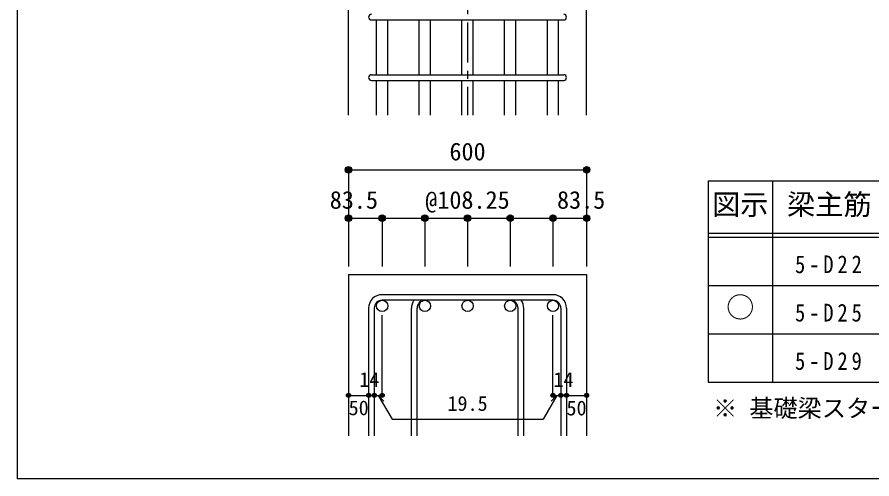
# Model space of a CAD drawing. Units: millimetres at full size, sheet at 1:20. Extents: x -3982 to 3969, y -2797 to 2801.
# Drawn here: x -3982 to -1860, y -2797 to -1651 of the extents above; entities that cross this region are included whole.
import ezdxf
from ezdxf.enums import TextEntityAlignment as Align

# ---------------------------------------------------------------- set-up
doc = ezdxf.new("R2010")
doc.units = ezdxf.units.MM
doc.header["$LTSCALE"] = 20
doc.header["$PDMODE"] = 32
doc.header["$PDSIZE"] = 10
doc.linetypes.add('CHAIN1', pattern=[8, 5, -1, 1, -1])
for name, color, linetype in [('6-1_躯体線', 2, 'Continuous'), ('6-5_梁主筋', 7, 'Continuous'), ('6-6_S.T.P.', 7, 'Continuous'), ('6-7_文字', 7, 'Continuous'), ('6-D_寸法', 4, 'Continuous'), ('6-E_枠', 7, 'Continuous'), ('F-0_枠', 6, 'Continuous')]:
    doc.layers.add(name, color=color, linetype=linetype)
doc.styles.add('ＭＳ ゴシック', font='')
doc.styles.get('ＭＳ ゴシック').set_extended_font_data('MS Gothic')

msp = doc.modelspace()

# ---------------------------------------------------------------- linework, layer by layer
at = {"layer": '6-1_躯体線'}
for p, q in [((-3159.37, -1893.84), (-3159.37, -1493.84)), ((-2568.37, -1893.84), (-2568.37, -1493.84)), ((-3159.37, -2289.67), (-3159.37, -2689.67)), ((-3159.37, -2289.67), (-2568.37, -2289.67)), ((-2568.37, -2289.67), (-2568.37, -2689.67))]:
    msp.add_line(p, q, dxfattribs=at)
at = {"layer": '6-5_梁主筋'}
for p, q in [((-3089.87, -1793.84), (-3089.87, -1657.84)), ((-3061.87, -1793.84), (-3061.87, -1657.84)), ((-2983.87, -1793.84), (-2983.87, -1657.84)), ((-2955.87, -1793.84), (-2955.87, -1657.84)), ((-2877.87, -1793.84), (-2877.87, -1657.84)), ((-2849.87, -1793.84), (-2849.87, -1657.84)), ((-2771.87, -1793.84), (-2771.87, -1657.84)), ((-2743.87, -1793.84), (-2743.87, -1657.84)), ((-2665.87, -1793.84), (-2665.87, -1657.84)), ((-2637.87, -1793.84), (-2637.87, -1657.84)), ((-3089.87, -1893.84), (-3089.87, -1807.84)), ((-3061.87, -1893.84), (-3061.87, -1807.84)), ((-2983.87, -1893.84), (-2983.87, -1807.84)), ((-2955.87, -1893.84), (-2955.87, -1807.84)), ((-2877.87, -1893.84), (-2877.87, -1807.84)), ((-2849.87, -1893.84), (-2849.87, -1807.84)), ((-2771.87, -1893.84), (-2771.87, -1807.84)), ((-2743.87, -1893.84), (-2743.87, -1807.84)), ((-2665.87, -1893.84), (-2665.87, -1807.84)), ((-2637.87, -1893.84), (-2637.87, -1807.84))]:
    msp.add_line(p, q, dxfattribs=at)
at = {"layer": '6-5_梁主筋', "color": 3}
for centre in [(-3075.87, -2367.67), (-2969.87, -2367.67), (-2863.87, -2367.67), (-2757.87, -2367.67), (-2651.87, -2367.67)]:
    msp.add_circle(centre, 14, dxfattribs=at)
at = {"layer": '6-6_S.T.P.'}
for p, q in [((-3102.37, -1657.84), (-2625.37, -1657.84)), ((-3102.37, -1793.84), (-2625.37, -1793.84)), ((-3102.37, -1807.84), (-2625.37, -1807.84)), ((-2651.87, -2339.67), (-3075.87, -2339.67)), ((-2651.87, -2353.67), (-3075.87, -2353.67)), ((-3109.37, -2373.17), (-3109.37, -2689.67)), ((-3095.37, -2373.17), (-3095.37, -2689.67)), ((-3003.37, -2689.67), (-3003.37, -2373.17)), ((-2989.37, -2689.67), (-2989.37, -2373.17)), ((-2738.37, -2689.67), (-2738.37, -2373.17)), ((-2724.37, -2689.67), (-2724.37, -2373.17)), ((-2632.37, -2373.17), (-2632.37, -2689.67)), ((-2618.37, -2373.17), (-2618.37, -2689.67))]:
    msp.add_line(p, q, dxfattribs=at)
for centre, radius, start, end in [((-3102.37, -1650.84), 7, 90, 270), ((-2625.37, -1650.84), 7, 270, 90), ((-3102.37, -1800.84), 7, 90, 270), ((-2625.37, -1800.84), 7, 270, 90), ((-3075.87, -2373.17), 33.5, 90, 180), ((-3075.87, -2373.17), 19.5, 90, 180), ((-2969.87, -2373.17), 33.5, 144.40235, 180), ((-2969.87, -2373.17), 19.5, 90, 180), ((-2757.87, -2373.17), 19.5, 0, 90), ((-2757.87, -2373.17), 33.5, 0, 35.59765), ((-2651.87, -2373.17), 33.5, 0, 90), ((-2651.87, -2373.17), 19.5, 0, 90)]:
    msp.add_arc(centre, radius, start, end, dxfattribs=at)
at = {"layer": '6-D_寸法', "linetype": 'CHAIN1'}
msp.add_line((-2863.87, -543.84), (-2863.87, -1893.84), dxfattribs=at)
at = {"layer": '6-D_寸法'}
for p, q in [((-3159.37, -2029.67), (-3159.37, -2149.67)), ((-3159.37, -2029.67), (-2568.37, -2029.67)), ((-2568.37, -2029.67), (-2568.37, -2149.67)), ((-3159.37, -2149.67), (-3075.87, -2149.67)), ((-3159.37, -2149.67), (-3159.37, -2269.67)), ((-3075.87, -2149.67), (-3075.87, -2269.67)), ((-3075.87, -2149.67), (-2969.87, -2149.67)), ((-3075.87, -2149.67), (-3075.87, -2269.67)), ((-2969.87, -2149.67), (-2969.87, -2269.67)), ((-2969.87, -2149.67), (-2863.87, -2149.67)), ((-2863.87, -2149.67), (-2863.87, -2269.67)), ((-2863.87, -2149.67), (-2757.87, -2149.67)), ((-2757.87, -2149.67), (-2757.87, -2269.67)), ((-2651.87, -2149.67), (-2651.87, -2269.67)), ((-2651.87, -2149.67), (-2568.37, -2149.67)), ((-2568.37, -2149.67), (-2568.37, -2269.67)), ((-3075.87, -2589.67), (-3075.87, -2390.34)), ((-2651.87, -2589.67), (-2651.87, -2390.34)), ((-3159.37, -2589.67), (-3109.37, -2589.67)), ((-3109.37, -2589.67), (-3075.87, -2589.67)), ((-3085.62, -2589.67), (-3071.48, -2603.81)), ((-3085.62, -2589.67), (-3051.39, -2648.95)), ((-2642.12, -2589.67), (-2676.34, -2648.95)), ((-2642.12, -2589.67), (-2656.26, -2603.81)), ((-2651.87, -2589.67), (-2568.37, -2589.67)), ((-2632.37, -2589.67), (-2618.37, -2589.67)), ((-3051.39, -2648.95), (-2676.34, -2648.95))]:
    msp.add_line(p, q, dxfattribs=at)
for points in [[(-2568.37, -2029.67), (-2568.37, -2149.67), (-2568.37, -2269.67)], [(-2757.87, -2149.67), (-2651.87, -2149.67), (-2651.87, -2269.67)]]:
    msp.add_lwpolyline(points, dxfattribs=at)
for centre, radius in [((-3159.37, -2029.67), 8), ((-3159.37, -2029.67), 7.2), ((-3159.37, -2029.67), 6.4), ((-3159.37, -2029.67), 5.6), ((-3159.37, -2029.67), 4.8), ((-3159.37, -2029.67), 4), ((-3159.37, -2029.67), 3.2), ((-3159.37, -2029.67), 2.4), ((-3159.37, -2029.67), 1.6), ((-3159.37, -2029.67), 0.8), ((-2568.37, -2029.67), 8), ((-2568.37, -2029.67), 7.2), ((-2568.37, -2029.67), 6.4), ((-2568.37, -2029.67), 5.6), ((-2568.37, -2029.67), 4.8), ((-2568.37, -2029.67), 4), ((-2568.37, -2029.67), 3.2), ((-2568.37, -2029.67), 2.4), ((-2568.37, -2029.67), 1.6), ((-2568.37, -2029.67), 0.8), ((-3159.37, -2149.67), 8), ((-3159.37, -2149.67), 7.2), ((-3075.87, -2149.67), 8), ((-3075.87, -2149.67), 7.2), ((-2969.87, -2149.67), 8), ((-2969.87, -2149.67), 7.2), ((-2863.87, -2149.67), 8), ((-2863.87, -2149.67), 7.2), ((-2757.87, -2149.67), 8), ((-2757.87, -2149.67), 7.2), ((-2651.87, -2149.67), 8), ((-2651.87, -2149.67), 7.2), ((-2568.37, -2149.67), 8), ((-2568.37, -2149.67), 7.2), ((-3159.37, -2149.67), 6.4), ((-3159.37, -2149.67), 5.6), ((-3159.37, -2149.67), 4.8), ((-3159.37, -2149.67), 4), ((-3159.37, -2149.67), 3.2), ((-3159.37, -2149.67), 2.4), ((-3159.37, -2149.67), 1.6), ((-3159.37, -2149.67), 0.8), ((-3075.87, -2149.67), 6.4), ((-3075.87, -2149.67), 5.6), ((-3075.87, -2149.67), 4.8), ((-3075.87, -2149.67), 4), ((-3075.87, -2149.67), 3.2), ((-3075.87, -2149.67), 2.4), ((-3075.87, -2149.67), 1.6), ((-3075.87, -2149.67), 0.8), ((-2969.87, -2149.67), 6.4), ((-2969.87, -2149.67), 5.6), ((-2969.87, -2149.67), 4.8), ((-2969.87, -2149.67), 4), ((-2969.87, -2149.67), 3.2), ((-2969.87, -2149.67), 2.4), ((-2969.87, -2149.67), 1.6), ((-2969.87, -2149.67), 0.8), ((-2863.87, -2149.67), 6.4), ((-2863.87, -2149.67), 5.6), ((-2863.87, -2149.67), 4.8), ((-2863.87, -2149.67), 4), ((-2863.87, -2149.67), 3.2), ((-2863.87, -2149.67), 2.4), ((-2863.87, -2149.67), 1.6), ((-2863.87, -2149.67), 0.8), ((-2757.87, -2149.67), 6.4), ((-2757.87, -2149.67), 5.6), ((-2757.87, -2149.67), 4.8), ((-2757.87, -2149.67), 4), ((-2757.87, -2149.67), 3.2), ((-2757.87, -2149.67), 2.4), ((-2757.87, -2149.67), 1.6), ((-2757.87, -2149.67), 0.8), ((-2651.87, -2149.67), 6.4), ((-2651.87, -2149.67), 5.6), ((-2651.87, -2149.67), 4.8), ((-2651.87, -2149.67), 4), ((-2651.87, -2149.67), 3.2), ((-2651.87, -2149.67), 2.4), ((-2651.87, -2149.67), 1.6), ((-2651.87, -2149.67), 0.8), ((-2568.37, -2149.67), 6.4), ((-2568.37, -2149.67), 5.6), ((-2568.37, -2149.67), 4.8), ((-2568.37, -2149.67), 4), ((-2568.37, -2149.67), 3.2), ((-2568.37, -2149.67), 2.4), ((-2568.37, -2149.67), 1.6), ((-2568.37, -2149.67), 0.8), ((-3159.37, -2589.67), 4), ((-3159.37, -2589.67), 3.6), ((-3159.37, -2589.67), 3.2), ((-3159.37, -2589.67), 2.8), ((-3159.37, -2589.67), 2.4), ((-3159.37, -2589.67), 2), ((-3159.37, -2589.67), 1.6), ((-3109.37, -2589.67), 4), ((-3109.37, -2589.67), 3.6), ((-3109.37, -2589.67), 3.2), ((-3109.37, -2589.67), 2.8), ((-3109.37, -2589.67), 2.4), ((-3109.37, -2589.67), 2), ((-3109.37, -2589.67), 1.6), ((-3095.37, -2589.67), 4), ((-3095.37, -2589.67), 3.6), ((-3095.37, -2589.67), 3.2), ((-3095.37, -2589.67), 2.8), ((-3095.37, -2589.67), 2.4), ((-3095.37, -2589.67), 2), ((-3095.37, -2589.67), 1.6), ((-3075.87, -2589.67), 4), ((-3075.87, -2589.67), 3.6), ((-3075.87, -2589.67), 3.2), ((-3075.87, -2589.67), 2.8), ((-3075.87, -2589.67), 2.4), ((-3075.87, -2589.67), 2), ((-3075.87, -2589.67), 1.6), ((-2651.87, -2589.67), 4), ((-2651.87, -2589.67), 3.6), ((-2651.87, -2589.67), 3.2), ((-2651.87, -2589.67), 2.8), ((-2651.87, -2589.67), 2.4), ((-2651.87, -2589.67), 2), ((-2651.87, -2589.67), 1.6), ((-2632.37, -2589.67), 4), ((-2632.37, -2589.67), 3.6), ((-2632.37, -2589.67), 3.2), ((-2632.37, -2589.67), 2.8), ((-2632.37, -2589.67), 2.4), ((-2632.37, -2589.67), 2), ((-2632.37, -2589.67), 1.6), ((-2618.37, -2589.67), 4), ((-2618.37, -2589.67), 3.6), ((-2618.37, -2589.67), 3.2), ((-2618.37, -2589.67), 2.8), ((-2618.37, -2589.67), 2.4), ((-2618.37, -2589.67), 2), ((-2618.37, -2589.67), 1.6), ((-2568.37, -2589.67), 4), ((-2568.37, -2589.67), 3.6), ((-2568.37, -2589.67), 3.2), ((-2568.37, -2589.67), 2.8), ((-2568.37, -2589.67), 2.4), ((-2568.37, -2589.67), 2), ((-2568.37, -2589.67), 1.6), ((-3159.37, -2589.67), 1.2), ((-3159.37, -2589.67), 0.8), ((-3159.37, -2589.67), 0.4), ((-3109.37, -2589.67), 1.2), ((-3109.37, -2589.67), 0.8), ((-3109.37, -2589.67), 0.4), ((-3095.37, -2589.67), 1.2), ((-3095.37, -2589.67), 0.8), ((-3095.37, -2589.67), 0.4), ((-3075.87, -2589.67), 1.2), ((-3075.87, -2589.67), 0.8), ((-3075.87, -2589.67), 0.4), ((-2651.87, -2589.67), 1.2), ((-2651.87, -2589.67), 0.8), ((-2651.87, -2589.67), 0.4), ((-2632.37, -2589.67), 1.2), ((-2632.37, -2589.67), 0.8), ((-2632.37, -2589.67), 0.4), ((-2618.37, -2589.67), 1.2), ((-2618.37, -2589.67), 0.8), ((-2618.37, -2589.67), 0.4), ((-2568.37, -2589.67), 1.2), ((-2568.37, -2589.67), 0.8), ((-2568.37, -2589.67), 0.4)]:
    msp.add_circle(centre, radius, dxfattribs=at)
at = {"layer": '6-D_寸法', "color": 7}
for p in [(-3159.37, -2029.67), (-2568.37, -2029.67), (-3159.37, -2149.67), (-3075.87, -2149.67), (-2969.87, -2149.67), (-2863.87, -2149.67), (-2757.87, -2149.67), (-2651.87, -2149.67), (-2568.37, -2149.67), (-3159.37, -2589.67), (-3109.37, -2589.67), (-3095.37, -2589.67), (-3075.87, -2589.67), (-2651.87, -2589.67), (-2632.37, -2589.67), (-2618.37, -2589.67), (-2568.37, -2589.67)]:
    msp.add_point(p, dxfattribs=at)
at = {"layer": '6-E_枠', "color": 3}
for p, q in [((-2267.02, -2056.95), (-2267.02, -2556.95)), ((-2267.02, -2056.95), (-825.33, -2056.95)), ((-2267.02, -2556.95), (-825.33, -2556.95))]:
    msp.add_line(p, q, dxfattribs=at)
at = {"layer": '6-E_枠'}
for p, q in [((-2107.02, -2056.95), (-2107.02, -2556.95)), ((-2267.02, -2186.95), (-825.33, -2186.95)), ((-2267.02, -2196.95), (-825.33, -2196.95)), ((-2267.02, -2316.95), (-825.33, -2316.95)), ((-2267.02, -2436.95), (-825.33, -2436.95))]:
    msp.add_line(p, q, dxfattribs=at)
at = {"layer": 'F-0_枠'}
for p in [(-3981.92, 2800.77), (3969.4, -2796.83)]:
    msp.add_line(p, (-3981.92, -2796.83), dxfattribs=at)

# ---------------------------------------------------------------- texts
at = {"layer": '6-7_文字', "color": 2, "style": 'ＭＳ ゴシック'}
for s, p in [('図示', (-2257.02, -2156.95)), ('梁主筋', (-2071.17, -2156.95)), ('○', (-2222.02, -2411.95))]:
    msp.add_text(s, height=51.32, dxfattribs=at).set_placement(p, align=Align.BOTTOM_LEFT)
at = {"layer": '6-7_文字', "style": 'ＭＳ ゴシック'}
msp.add_text('※ 基礎梁スターラップ     D13 @150', height=43.99, dxfattribs=at).set_placement((-2254.64, -2656.67), align=Align.BOTTOM_LEFT)
at = {"layer": '6-7_文字', "char_height": 43.99, "attachment_point": 7, "style": 'ＭＳ ゴシック'}
for s, insert in [('\\T1.38;\\W0.85;5-D22', (-2051.17, -2286.95)), ('\\T1.38;\\W0.85;5-D25', (-2051.17, -2406.95)), ('\\T1.38;\\W0.85;5-D29', (-2051.17, -2526.95))]:
    msp.add_mtext(s, dxfattribs=dict(at, insert=insert))
at = {"layer": '6-D_寸法', "style": 'ＭＳ ゴシック'}
for s, height, p in [('600', 43.99, (-2908.87, -2019.67)), ('83.5', 43.99, (-3205.87, -2139.67)), ('@108.25', 43.99, (-2968.87, -2139.67)), ('83.5', 43.99, (-2641.87, -2139.67)), ('14', 36.66, (-3132.68, -2579.6)), ('14', 36.66, (-2650.76, -2579.67)), ('50', 36.66, (-3159.12, -2649.77)), ('19.5', 36.66, (-2913.87, -2638.95)), ('50', 36.66, (-2618.37, -2650.22))]:
    msp.add_text(s, height=height, dxfattribs=at).set_placement(p, align=Align.BOTTOM_LEFT)

doc.saveas('drawing.dxf')
